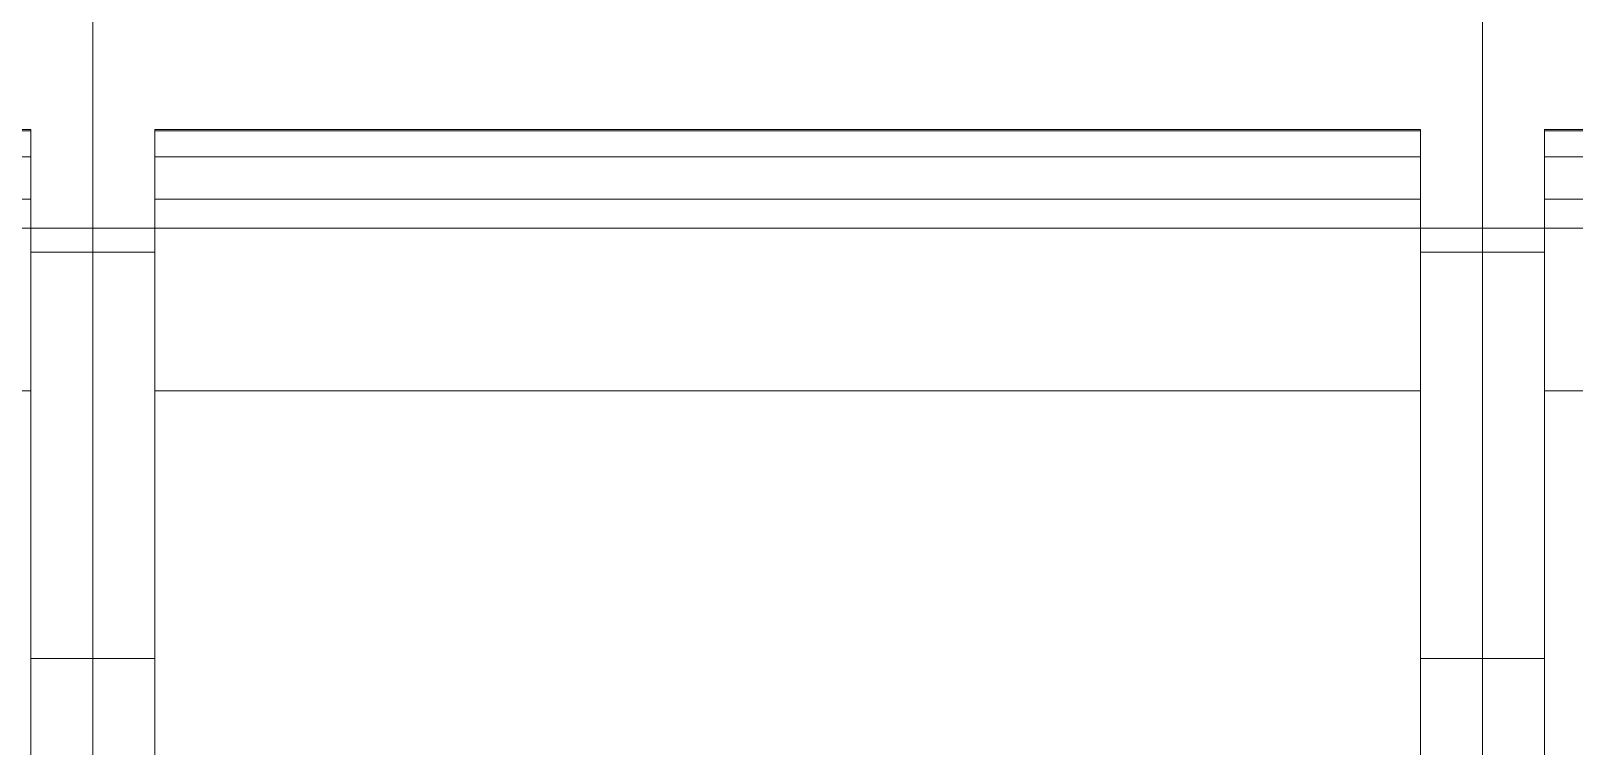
# Model space of a CAD drawing. Header units: millimetres. Extents: x -46169 to 237885, y -84465 to 18123.
# Drawn here: x 231916 to 232527, y -80488 to -80205 of the extents above; entities that cross this region are included whole.
import ezdxf

# ---------------------------------------------------------------- set-up
doc = ezdxf.new("R2010")
doc.units = ezdxf.units.MM
doc.header["$MEASUREMENT"] = 0
doc.linetypes.add('Wipeout_Contour', pattern=[1000, 0, -1000])
for name, color, linetype, lineweight in [('0_Pen_No__85', 8, 'Continuous', 20), ('New_A-35-M_FFE_Fixed_Pen_No__1', 7, 'Continuous', 13), ('New_A-35-M_FFE_Fixed_Pen_No__93', 8, 'Continuous', 13)]:
    doc.layers.add(name, color=color, linetype=linetype, lineweight=lineweight)
doc.layers.add('New_A-25-M_Wall_Ext', color=7, linetype='Continuous')
doc.layers.add('New_A-35-M_FFE_Fixed', color=7, linetype='Continuous')

# ---------------------------------------------------------------- blocks, each defined once
blk = doc.blocks.new('Section Elem_264_4', base_point=(208268.76, -84332.61))
at = {"color": 254, "linetype": 'Wipeout_Contour', "lineweight": 0, "ltscale": 1471080.750781652}
blk.add_wipeout([(233831.37, -78182.61), (228748.41, -78182.61), (228748.41, -79726.43), (233320.44, -79726.43), (233320.44, -80282.61), (233831.37, -80282.61)], dxfattribs=at).dxf.layer = 'New_A-25-M_Wall_Ext'
blk = doc.blocks.new('Section Elem_273_4', base_point=(208268.76, -84332.61))
at = {"color": 254, "linetype": 'Wipeout_Contour', "lineweight": 0, "ltscale": 984774.487933}
blk.add_wipeout([(232490.44, -80189.27), (232490.44, -80204.54), (233040.44, -80204.54), (233040.44, -80189.27)], dxfattribs=at).dxf.layer = 'New_A-35-M_FFE_Fixed'
at = {"color": 254, "linetype": 'Wipeout_Contour', "lineweight": 0, "ltscale": 984835.686209}
blk.add_wipeout([(233015.94, -80243.61), (232514.94, -80243.61), (232514.94, -80244.13), (233015.94, -80244.13)], dxfattribs=at).dxf.layer = 'New_A-35-M_FFE_Fixed'
at = {"color": 254, "linetype": 'Wipeout_Contour', "lineweight": 0, "ltscale": 984850.114223}
blk.add_wipeout([(233015.94, -80254.45), (232514.94, -80254.45), (232514.94, -80255.42), (233015.94, -80255.42)], dxfattribs=at).dxf.layer = 'New_A-35-M_FFE_Fixed'
at = {"color": 254, "linetype": 'Wipeout_Contour', "lineweight": 0, "ltscale": 1477659.826961635}
blk.add_wipeout([(233015.94, -80346.96), (232514.94, -80346.96), (232514.94, -80503.33), (232544.94, -80503.33), (232985.94, -80503.33), (233015.94, -80503.33)], dxfattribs=at).dxf.layer = 'New_A-35-M_FFE_Fixed'
at = {"color": 254, "linetype": 'Wipeout_Contour', "lineweight": 0, "ltscale": 984853.738244}
blk.add_wipeout([(233015.94, -80256.82), (232514.94, -80256.82), (232514.94, -80258.61), (233015.94, -80258.61)], dxfattribs=at).dxf.layer = 'New_A-35-M_FFE_Fixed'
at = {"color": 254, "linetype": 'Wipeout_Contour', "lineweight": 0, "ltscale": 984920.661183}
blk.add_wipeout([(233015.94, -80271.08), (232514.94, -80271.08), (232514.94, -80346.96), (233015.94, -80346.96)], dxfattribs=at).dxf.layer = 'New_A-35-M_FFE_Fixed'
at = {"color": 254, "linetype": 'Wipeout_Contour', "lineweight": 0, "ltscale": 983995.396513}
blk.add_wipeout([(232490.44, -80351.09), (232490.44, -80371.46), (232514.94, -80371.46), (232514.94, -80351.09)], dxfattribs=at).dxf.layer = 'New_A-35-M_FFE_Fixed'
at = {"color": 254, "linetype": 'Wipeout_Contour', "lineweight": 0, "ltscale": 984048.898765}
blk.add_wipeout([(232490.44, -80391.97), (232490.44, -80412.46), (232514.94, -80412.46), (232514.94, -80391.97)], dxfattribs=at).dxf.layer = 'New_A-35-M_FFE_Fixed'
at = {"color": 254, "linetype": 'Wipeout_Contour', "lineweight": 0, "ltscale": 984146.809819}
blk.add_wipeout([(232490.44, -80473.58), (232490.44, -80480.58), (232514.94, -80480.58), (232514.94, -80473.58)], dxfattribs=at).dxf.layer = 'New_A-35-M_FFE_Fixed'
at = {"color": 254, "linetype": 'Wipeout_Contour', "lineweight": 0, "ltscale": 984856.292805}
blk.add_wipeout([(233015.94, -80258.61), (232514.94, -80258.61), (232514.94, -80260.74), (233015.94, -80260.74)], dxfattribs=at).dxf.layer = 'New_A-35-M_FFE_Fixed'
at = {"color": 254, "linetype": 'Wipeout_Contour', "lineweight": 0, "ltscale": 984865.903534}
blk.add_wipeout([(233015.94, -80265.7), (232514.94, -80265.7), (232514.94, -80268.38), (233015.94, -80268.38)], dxfattribs=at).dxf.layer = 'New_A-35-M_FFE_Fixed'
at = {"color": 254, "linetype": 'Wipeout_Contour', "lineweight": 0, "ltscale": 983917.566619}
blk.add_wipeout([(232490.44, -80311.28), (232514.94, -80311.28), (232514.94, -80292.11), (232490.44, -80292.11)], dxfattribs=at).dxf.layer = 'New_A-35-M_FFE_Fixed'
at = {"color": 254, "linetype": 'Wipeout_Contour', "lineweight": 0, "ltscale": 984022.104972}
blk.add_wipeout([(232490.44, -80371.46), (232490.44, -80391.97), (232514.94, -80391.97), (232514.94, -80371.46)], dxfattribs=at).dxf.layer = 'New_A-35-M_FFE_Fixed'
at = {"color": 254, "linetype": 'Wipeout_Contour', "lineweight": 0, "ltscale": 984137.681387}
blk.add_wipeout([(232490.44, -80466.62), (232490.44, -80473.58), (232514.94, -80473.58), (232514.94, -80466.62)], dxfattribs=at).dxf.layer = 'New_A-35-M_FFE_Fixed'
at = {"color": 254, "linetype": 'Wipeout_Contour', "lineweight": 0, "ltscale": 984155.976335}
blk.add_wipeout([(232490.44, -80480.58), (232490.44, -80487.59), (232514.94, -80487.59), (232514.94, -80480.58)], dxfattribs=at).dxf.layer = 'New_A-35-M_FFE_Fixed'
at = {"color": 254, "linetype": 'Wipeout_Contour', "lineweight": 0, "ltscale": 984851.656222}
blk.add_wipeout([(233015.94, -80255.42), (232514.94, -80255.42), (232514.94, -80256.82), (233015.94, -80256.82)], dxfattribs=at).dxf.layer = 'New_A-35-M_FFE_Fixed'
at = {"color": 254, "linetype": 'Wipeout_Contour', "lineweight": 0, "ltscale": 984859.237096}
blk.add_wipeout([(233015.94, -80260.74), (232514.94, -80260.74), (232514.94, -80263.13), (233015.94, -80263.13)], dxfattribs=at).dxf.layer = 'New_A-35-M_FFE_Fixed'
at = {"color": 254, "linetype": 'Wipeout_Contour', "lineweight": 0, "ltscale": 984869.409543}
blk.add_wipeout([(233015.94, -80268.38), (232514.94, -80268.38), (232514.94, -80271.08), (233015.94, -80271.08)], dxfattribs=at).dxf.layer = 'New_A-35-M_FFE_Fixed'
at = {"color": 254, "linetype": 'Wipeout_Contour', "lineweight": 0, "ltscale": 983942.951365}
blk.add_wipeout([(232490.44, -80311.28), (232490.44, -80330.99), (232514.94, -80330.99), (232514.94, -80311.28)], dxfattribs=at).dxf.layer = 'New_A-35-M_FFE_Fixed'
at = {"color": 254, "linetype": 'Wipeout_Contour', "lineweight": 0, "ltscale": 984128.610923}
blk.add_wipeout([(232490.44, -80459.71), (232490.44, -80466.62), (232514.94, -80466.62), (232514.94, -80459.71)], dxfattribs=at).dxf.layer = 'New_A-35-M_FFE_Fixed'
at = {"color": 254, "linetype": 'Wipeout_Contour', "lineweight": 0, "ltscale": 984842.756246}
blk.add_wipeout([(232514.94, -80244.13), (232514.94, -80254.45), (233015.94, -80254.45), (233015.94, -80244.13)], dxfattribs=at).dxf.layer = 'New_A-35-M_FFE_Fixed'
at = {"color": 254, "linetype": 'Wipeout_Contour', "lineweight": 0, "ltscale": 984862.475671}
blk.add_wipeout([(233015.94, -80263.13), (232514.94, -80263.13), (232514.94, -80265.7), (233015.94, -80265.7)], dxfattribs=at).dxf.layer = 'New_A-35-M_FFE_Fixed'
at = {"color": 254, "linetype": 'Wipeout_Contour', "lineweight": 0, "ltscale": 1229974.324870847}
blk.add_wipeout([(232514.94, -80330.99), (232490.44, -80330.99), (232490.44, -80351.09), (232514.94, -80351.09), (232514.94, -80346.96)], dxfattribs=at).dxf.layer = 'New_A-35-M_FFE_Fixed'
at = {"color": 254, "linetype": 'Wipeout_Contour', "lineweight": 0, "ltscale": 984119.618185}
blk.add_wipeout([(232490.44, -80452.87), (232490.44, -80459.71), (232514.94, -80459.71), (232514.94, -80452.87)], dxfattribs=at).dxf.layer = 'New_A-35-M_FFE_Fixed'
at = {"layer": 'New_A-35-M_FFE_Fixed_Pen_No__93', "linetype": 'Continuous'}
blk.add_line((232514.94, -80346.96), (233015.94, -80346.96), dxfattribs=at)
at = {"color": 254, "linetype": 'Wipeout_Contour', "lineweight": 0, "ltscale": 1229832.501261681}
blk.add_wipeout([(232514.94, -80249.35), (232490.44, -80249.35), (232490.44, -80263.87), (232514.94, -80263.87), (232514.94, -80250.9)], dxfattribs=at).dxf.layer = 'New_A-35-M_FFE_Fixed'
at = {"color": 254, "linetype": 'Wipeout_Contour', "lineweight": 0, "ltscale": 984102.022389}
blk.add_wipeout([(232490.44, -80432.81), (232490.44, -80452.87), (232514.94, -80452.87), (232514.94, -80432.81)], dxfattribs=at).dxf.layer = 'New_A-35-M_FFE_Fixed'
at = {"layer": 'New_A-35-M_FFE_Fixed_Pen_No__93', "linetype": 'Continuous'}
for p, q in [((232514.94, -80254.45), (233015.94, -80254.45)), ((232514.94, -80255.42), (232514.94, -80254.45)), ((232514.94, -80256.82), (232514.94, -80255.42)), ((232514.94, -80258.61), (232514.94, -80256.82)), ((232514.94, -80260.74), (232514.94, -80258.61)), ((232490.44, -80452.87), (232514.94, -80452.87))]:
    blk.add_line(p, q, dxfattribs=at)
at = {"color": 254, "linetype": 'Wipeout_Contour', "lineweight": 0, "ltscale": 1969672.725616367}
blk.add_wipeout([(233040.44, -80234.61), (232490.44, -80234.61), (232490.44, -80249.35), (232514.94, -80249.35), (232514.94, -80243.61), (233015.94, -80243.61), (233015.94, -80249.35), (233040.44, -80249.35)], dxfattribs=at).dxf.layer = 'New_A-35-M_FFE_Fixed'
at = {"color": 254, "linetype": 'Wipeout_Contour', "lineweight": 0, "ltscale": 1229856.11956502}
blk.add_wipeout([(232514.94, -80263.87), (232490.44, -80263.87), (232490.44, -80278.13), (232514.94, -80278.13), (232514.94, -80265.7)], dxfattribs=at).dxf.layer = 'New_A-35-M_FFE_Fixed'
at = {"color": 254, "linetype": 'Wipeout_Contour', "lineweight": 0, "ltscale": 984075.597771}
blk.add_wipeout([(232490.44, -80432.81), (232514.94, -80432.81), (232514.94, -80412.46), (232490.44, -80412.46)], dxfattribs=at).dxf.layer = 'New_A-35-M_FFE_Fixed'
at = {"layer": 'New_A-35-M_FFE_Fixed_Pen_No__93', "linetype": 'Continuous'}
for p, q in [((232514.94, -80243.61), (233015.94, -80243.61)), ((232514.94, -80244.13), (232514.94, -80243.61)), ((232514.94, -80244.13), (233015.94, -80244.13)), ((232514.94, -80254.45), (232514.94, -80244.13)), ((232514.94, -80263.13), (232514.94, -80260.74)), ((232514.94, -80265.7), (232514.94, -80263.13)), ((232514.94, -80268.38), (232514.94, -80265.7)), ((232514.94, -80271.08), (232514.94, -80268.38)), ((232514.94, -80271.08), (233015.94, -80271.08)), ((232514.94, -80503.33), (232514.94, -80346.96))]:
    blk.add_line(p, q, dxfattribs=at)
at = {"color": 254, "linetype": 'Wipeout_Contour', "lineweight": 0, "ltscale": 984813.885204}
blk.add_wipeout([(233040.44, -80234.61), (233040.44, -80219.66), (232490.44, -80219.66), (232490.44, -80234.61)], dxfattribs=at).dxf.layer = 'New_A-35-M_FFE_Fixed'
at = {"color": 254, "linetype": 'Wipeout_Contour', "lineweight": 0, "ltscale": 983895.923929}
blk.add_wipeout([(232490.44, -80292.11), (232514.94, -80292.11), (232514.94, -80278.13), (232490.44, -80278.13)], dxfattribs=at).dxf.layer = 'New_A-35-M_FFE_Fixed'
at = {"layer": 'New_A-35-M_FFE_Fixed_Pen_No__93', "linetype": 'Continuous'}
for p, q in [((232514.94, -80346.96), (232514.94, -80271.08)), ((232490.44, -80292.11), (232514.94, -80292.11))]:
    blk.add_line(p, q, dxfattribs=at)
at = {"color": 254, "linetype": 'Wipeout_Contour', "lineweight": 0, "ltscale": 984794.290186}
blk.add_wipeout([(232490.44, -80219.66), (233040.44, -80219.66), (233040.44, -80204.54), (232490.44, -80204.54)], dxfattribs=at).dxf.layer = 'New_A-35-M_FFE_Fixed'
blk = doc.blocks.new('Section Elem_280_4', base_point=(208268.76, -84332.61))
at = {"color": 254, "linetype": 'Wipeout_Contour', "lineweight": 0, "ltscale": 980691.47338}
blk.add_wipeout([(231414.94, -80254.45), (231414.94, -80255.42), (231915.94, -80255.42), (231915.94, -80254.45)], dxfattribs=at).dxf.layer = 'New_A-35-M_FFE_Fixed'
at = {"color": 254, "linetype": 'Wipeout_Contour', "lineweight": 0, "ltscale": 980697.678134}
blk.add_wipeout([(231414.94, -80258.61), (231414.94, -80260.74), (231915.94, -80260.74), (231915.94, -80258.61)], dxfattribs=at).dxf.layer = 'New_A-35-M_FFE_Fixed'
at = {"color": 254, "linetype": 'Wipeout_Contour', "lineweight": 0, "ltscale": 980914.593007}
blk.add_wipeout([(231414.94, -80346.96), (231414.94, -80503.33), (231915.94, -80503.33), (231915.94, -80346.96)], dxfattribs=at).dxf.layer = 'New_A-35-M_FFE_Fixed'
at = {"color": 254, "linetype": 'Wipeout_Contour', "lineweight": 0, "ltscale": 980693.021891}
blk.add_wipeout([(231414.94, -80255.42), (231414.94, -80256.82), (231915.94, -80256.82), (231915.94, -80255.42)], dxfattribs=at).dxf.layer = 'New_A-35-M_FFE_Fixed'
at = {"color": 254, "linetype": 'Wipeout_Contour', "lineweight": 0, "ltscale": 980762.31943}
blk.add_wipeout([(231414.94, -80271.08), (231414.94, -80346.96), (231915.94, -80346.96), (231915.94, -80271.08)], dxfattribs=at).dxf.layer = 'New_A-35-M_FFE_Fixed'
at = {"color": 254, "linetype": 'Wipeout_Contour', "lineweight": 0, "ltscale": 981823.758431}
blk.add_wipeout([(231915.94, -80371.46), (231940.44, -80371.46), (231940.44, -80351.09), (231915.94, -80351.09)], dxfattribs=at).dxf.layer = 'New_A-35-M_FFE_Fixed'
at = {"color": 254, "linetype": 'Wipeout_Contour', "lineweight": 0, "ltscale": 981877.379035}
blk.add_wipeout([(231940.44, -80391.97), (231915.94, -80391.97), (231915.94, -80412.46), (231940.44, -80412.46)], dxfattribs=at).dxf.layer = 'New_A-35-M_FFE_Fixed'
at = {"color": 254, "linetype": 'Wipeout_Contour', "lineweight": 0, "ltscale": 981975.506579}
blk.add_wipeout([(231915.94, -80480.58), (231940.44, -80480.58), (231940.44, -80473.58), (231915.94, -80473.58)], dxfattribs=at).dxf.layer = 'New_A-35-M_FFE_Fixed'
at = {"color": 254, "linetype": 'Wipeout_Contour', "lineweight": 0, "ltscale": 980710.850516}
blk.add_wipeout([(231414.94, -80268.38), (231414.94, -80271.08), (231915.94, -80271.08), (231915.94, -80268.38)], dxfattribs=at).dxf.layer = 'New_A-35-M_FFE_Fixed'
at = {"color": 254, "linetype": 'Wipeout_Contour', "lineweight": 0, "ltscale": 981745.7564}
blk.add_wipeout([(231940.44, -80292.11), (231915.94, -80292.11), (231915.94, -80311.28), (231940.44, -80311.28)], dxfattribs=at).dxf.layer = 'New_A-35-M_FFE_Fixed'
at = {"color": 254, "linetype": 'Wipeout_Contour', "lineweight": 0, "ltscale": 981850.525966}
blk.add_wipeout([(231940.44, -80371.46), (231915.94, -80371.46), (231915.94, -80391.97), (231940.44, -80391.97)], dxfattribs=at).dxf.layer = 'New_A-35-M_FFE_Fixed'
at = {"color": 254, "linetype": 'Wipeout_Contour', "lineweight": 0, "ltscale": 981966.35799}
blk.add_wipeout([(231915.94, -80473.58), (231940.44, -80473.58), (231940.44, -80466.62), (231915.94, -80466.62)], dxfattribs=at).dxf.layer = 'New_A-35-M_FFE_Fixed'
at = {"color": 254, "linetype": 'Wipeout_Contour', "lineweight": 0, "ltscale": 981984.693345}
blk.add_wipeout([(231915.94, -80487.59), (231940.44, -80487.59), (231940.44, -80480.58), (231915.94, -80480.58)], dxfattribs=at).dxf.layer = 'New_A-35-M_FFE_Fixed'
at = {"color": 254, "linetype": 'Wipeout_Contour', "lineweight": 0, "ltscale": 980703.887217}
blk.add_wipeout([(231414.94, -80263.13), (231414.94, -80265.7), (231915.94, -80265.7), (231915.94, -80263.13)], dxfattribs=at).dxf.layer = 'New_A-35-M_FFE_Fixed'
at = {"color": 254, "linetype": 'Wipeout_Contour', "lineweight": 0, "ltscale": 981771.19729}
blk.add_wipeout([(231940.44, -80311.28), (231915.94, -80311.28), (231915.94, -80330.99), (231940.44, -80330.99)], dxfattribs=at).dxf.layer = 'New_A-35-M_FFE_Fixed'
at = {"color": 254, "linetype": 'Wipeout_Contour', "lineweight": 0, "ltscale": 981957.267457}
blk.add_wipeout([(231915.94, -80466.62), (231940.44, -80466.62), (231940.44, -80459.71), (231915.94, -80459.71)], dxfattribs=at).dxf.layer = 'New_A-35-M_FFE_Fixed'
at = {"color": 254, "linetype": 'Wipeout_Contour', "lineweight": 0, "ltscale": 1472507.599401107}
blk.add_wipeout([(231915.94, -80255.42), (231915.94, -80256.82), (231915.94, -80263.87), (231940.44, -80263.87), (231940.44, -80249.35), (231915.94, -80249.35)], dxfattribs=at).dxf.layer = 'New_A-35-M_FFE_Fixed'
at = {"color": 254, "linetype": 'Wipeout_Contour', "lineweight": 0, "ltscale": 1227237.500436261}
blk.add_wipeout([(231915.94, -80351.09), (231940.44, -80351.09), (231940.44, -80330.99), (231915.94, -80330.99), (231915.94, -80346.96)], dxfattribs=at).dxf.layer = 'New_A-35-M_FFE_Fixed'
at = {"color": 254, "linetype": 'Wipeout_Contour', "lineweight": 0, "ltscale": 981948.25482}
blk.add_wipeout([(231940.44, -80452.87), (231915.94, -80452.87), (231915.94, -80459.71), (231940.44, -80459.71)], dxfattribs=at).dxf.layer = 'New_A-35-M_FFE_Fixed'
at = {"layer": 'New_A-35-M_FFE_Fixed_Pen_No__1', "linetype": 'Continuous'}
for p, q in [((231915.94, -80254.45), (231414.94, -80254.45)), ((231915.94, -80255.42), (231915.94, -80254.45)), ((231915.94, -80256.82), (231915.94, -80255.42)), ((231915.94, -80258.61), (231915.94, -80256.82)), ((231915.94, -80260.74), (231915.94, -80258.61)), ((231915.94, -80346.96), (231414.94, -80346.96))]:
    blk.add_line(p, q, dxfattribs=at)
at = {"color": 254, "linetype": 'Wipeout_Contour', "lineweight": 0, "ltscale": 1961355.327316376}
blk.add_wipeout([(231390.44, -80249.35), (231414.94, -80249.35), (231414.94, -80243.61), (231915.94, -80243.61), (231915.94, -80249.35), (231940.44, -80249.35), (231940.44, -80234.61), (231390.44, -80234.61)], dxfattribs=at).dxf.layer = 'New_A-35-M_FFE_Fixed'
at = {"color": 254, "linetype": 'Wipeout_Contour', "lineweight": 0, "ltscale": 1472535.291628848}
blk.add_wipeout([(231915.94, -80268.38), (231915.94, -80271.08), (231915.94, -80278.13), (231940.44, -80278.13), (231940.44, -80263.87), (231915.94, -80263.87)], dxfattribs=at).dxf.layer = 'New_A-35-M_FFE_Fixed'
at = {"color": 254, "linetype": 'Wipeout_Contour', "lineweight": 0, "ltscale": 981930.62009}
blk.add_wipeout([(231940.44, -80432.81), (231915.94, -80432.81), (231915.94, -80452.87), (231940.44, -80452.87)], dxfattribs=at).dxf.layer = 'New_A-35-M_FFE_Fixed'
at = {"layer": 'New_A-35-M_FFE_Fixed_Pen_No__1', "linetype": 'Continuous'}
for p, q in [((231915.94, -80243.61), (231414.94, -80243.61)), ((231915.94, -80244.13), (231414.94, -80244.13)), ((231915.94, -80244.13), (231915.94, -80243.61)), ((231915.94, -80254.45), (231915.94, -80244.13)), ((231915.94, -80263.13), (231915.94, -80260.74)), ((231915.94, -80265.7), (231915.94, -80263.13)), ((231915.94, -80268.38), (231915.94, -80265.7)), ((231915.94, -80271.08), (231915.94, -80268.38)), ((231915.94, -80271.08), (231414.94, -80271.08)), ((231940.44, -80452.87), (231915.94, -80452.87))]:
    blk.add_line(p, q, dxfattribs=at)
at = {"color": 254, "linetype": 'Wipeout_Contour', "lineweight": 0, "ltscale": 980655.090816}
blk.add_wipeout([(231390.44, -80234.61), (231940.44, -80234.61), (231940.44, -80219.66), (231390.44, -80219.66)], dxfattribs=at).dxf.layer = 'New_A-35-M_FFE_Fixed'
at = {"color": 254, "linetype": 'Wipeout_Contour', "lineweight": 0, "ltscale": 981724.065801}
blk.add_wipeout([(231915.94, -80292.11), (231940.44, -80292.11), (231940.44, -80278.13), (231915.94, -80278.13)], dxfattribs=at).dxf.layer = 'New_A-35-M_FFE_Fixed'
at = {"color": 254, "linetype": 'Wipeout_Contour', "lineweight": 0, "ltscale": 981904.137085}
blk.add_wipeout([(231915.94, -80432.81), (231940.44, -80432.81), (231940.44, -80412.46), (231915.94, -80412.46)], dxfattribs=at).dxf.layer = 'New_A-35-M_FFE_Fixed'
at = {"layer": 'New_A-35-M_FFE_Fixed_Pen_No__1', "linetype": 'Continuous'}
for p, q in [((231915.94, -80346.96), (231915.94, -80271.08)), ((231940.44, -80292.11), (231915.94, -80292.11)), ((231915.94, -80503.33), (231915.94, -80346.96))]:
    blk.add_line(p, q, dxfattribs=at)
at = {"color": 254, "linetype": 'Wipeout_Contour', "lineweight": 0, "ltscale": 980635.412698}
blk.add_wipeout([(231390.44, -80219.66), (231940.44, -80219.66), (231940.44, -80204.54), (231390.44, -80204.54)], dxfattribs=at).dxf.layer = 'New_A-35-M_FFE_Fixed'
blk = doc.blocks.new('Section Elem_281_4', base_point=(208268.76, -84332.61))
at = {"color": 254, "linetype": 'Wipeout_Contour', "lineweight": 0, "ltscale": 982694.744977}
blk.add_wipeout([(232490.44, -80189.27), (231940.44, -80189.27), (231940.44, -80204.54), (232490.44, -80204.54)], dxfattribs=at).dxf.layer = 'New_A-35-M_FFE_Fixed'
at = {"color": 254, "linetype": 'Wipeout_Contour', "lineweight": 0, "ltscale": 982756.072716}
blk.add_wipeout([(231964.94, -80243.61), (231964.94, -80244.13), (232465.94, -80244.13), (232465.94, -80243.61)], dxfattribs=at).dxf.layer = 'New_A-35-M_FFE_Fixed'
at = {"color": 254, "linetype": 'Wipeout_Contour', "lineweight": 0, "ltscale": 982770.53126}
blk.add_wipeout([(231964.94, -80254.45), (231964.94, -80255.42), (232465.94, -80255.42), (232465.94, -80254.45)], dxfattribs=at).dxf.layer = 'New_A-35-M_FFE_Fixed'
at = {"color": 254, "linetype": 'Wipeout_Contour', "lineweight": 0, "ltscale": 1474541.266196563}
blk.add_wipeout([(231964.94, -80346.96), (231964.94, -80503.33), (231994.94, -80503.33), (232435.94, -80503.33), (232465.94, -80503.33), (232465.94, -80346.96)], dxfattribs=at).dxf.layer = 'New_A-35-M_FFE_Fixed'
at = {"color": 254, "linetype": 'Wipeout_Contour', "lineweight": 0, "ltscale": 982774.16295}
blk.add_wipeout([(231964.94, -80256.82), (231964.94, -80258.61), (232465.94, -80258.61), (232465.94, -80256.82)], dxfattribs=at).dxf.layer = 'New_A-35-M_FFE_Fixed'
at = {"color": 254, "linetype": 'Wipeout_Contour', "lineweight": 0, "ltscale": 982841.227485}
blk.add_wipeout([(231964.94, -80271.08), (231964.94, -80346.96), (232465.94, -80346.96), (232465.94, -80271.08)], dxfattribs=at).dxf.layer = 'New_A-35-M_FFE_Fixed'
at = {"color": 254, "linetype": 'Wipeout_Contour', "lineweight": 0, "ltscale": 981916.35791}
blk.add_wipeout([(231940.44, -80351.09), (231940.44, -80371.46), (231964.94, -80371.46), (231964.94, -80351.09)], dxfattribs=at).dxf.layer = 'New_A-35-M_FFE_Fixed'
at = {"color": 254, "linetype": 'Wipeout_Contour', "lineweight": 0, "ltscale": 983902.774004}
blk.add_wipeout([(232490.44, -80351.09), (232465.94, -80351.09), (232465.94, -80371.46), (232490.44, -80371.46)], dxfattribs=at).dxf.layer = 'New_A-35-M_FFE_Fixed'
at = {"color": 254, "linetype": 'Wipeout_Contour', "lineweight": 0, "ltscale": 981969.973439}
blk.add_wipeout([(231940.44, -80412.46), (231964.94, -80412.46), (231964.94, -80391.97), (231940.44, -80391.97)], dxfattribs=at).dxf.layer = 'New_A-35-M_FFE_Fixed'
at = {"color": 254, "linetype": 'Wipeout_Contour', "lineweight": 0, "ltscale": 983956.281293}
blk.add_wipeout([(232490.44, -80391.97), (232465.94, -80391.97), (232465.94, -80412.46), (232490.44, -80412.46)], dxfattribs=at).dxf.layer = 'New_A-35-M_FFE_Fixed'
at = {"color": 254, "linetype": 'Wipeout_Contour', "lineweight": 0, "ltscale": 982068.091759}
blk.add_wipeout([(231940.44, -80473.58), (231940.44, -80480.58), (231964.94, -80480.58), (231964.94, -80473.58)], dxfattribs=at).dxf.layer = 'New_A-35-M_FFE_Fixed'
at = {"color": 254, "linetype": 'Wipeout_Contour', "lineweight": 0, "ltscale": 984054.201561}
blk.add_wipeout([(232490.44, -80473.58), (232465.94, -80473.58), (232465.94, -80480.58), (232490.44, -80480.58)], dxfattribs=at).dxf.layer = 'New_A-35-M_FFE_Fixed'
at = {"color": 254, "linetype": 'Wipeout_Contour', "lineweight": 0, "ltscale": 982776.722916}
blk.add_wipeout([(231964.94, -80258.61), (231964.94, -80260.74), (232465.94, -80260.74), (232465.94, -80258.61)], dxfattribs=at).dxf.layer = 'New_A-35-M_FFE_Fixed'
at = {"color": 254, "linetype": 'Wipeout_Contour', "lineweight": 0, "ltscale": 982786.353981}
blk.add_wipeout([(231964.94, -80265.7), (231964.94, -80268.38), (232465.94, -80268.38), (232465.94, -80265.7)], dxfattribs=at).dxf.layer = 'New_A-35-M_FFE_Fixed'
at = {"color": 254, "linetype": 'Wipeout_Contour', "lineweight": 0, "ltscale": 981838.363212}
blk.add_wipeout([(231940.44, -80311.28), (231964.94, -80311.28), (231964.94, -80292.11), (231940.44, -80292.11)], dxfattribs=at).dxf.layer = 'New_A-35-M_FFE_Fixed'
at = {"color": 254, "linetype": 'Wipeout_Contour', "lineweight": 0, "ltscale": 983824.936783}
blk.add_wipeout([(232465.94, -80292.11), (232465.94, -80311.28), (232490.44, -80311.28), (232490.44, -80292.11)], dxfattribs=at).dxf.layer = 'New_A-35-M_FFE_Fixed'
at = {"color": 254, "linetype": 'Wipeout_Contour', "lineweight": 0, "ltscale": 981943.122918}
blk.add_wipeout([(231940.44, -80391.97), (231964.94, -80391.97), (231964.94, -80371.46), (231940.44, -80371.46)], dxfattribs=at).dxf.layer = 'New_A-35-M_FFE_Fixed'
at = {"color": 254, "linetype": 'Wipeout_Contour', "lineweight": 0, "ltscale": 983929.484977}
blk.add_wipeout([(232490.44, -80371.46), (232465.94, -80371.46), (232465.94, -80391.97), (232490.44, -80391.97)], dxfattribs=at).dxf.layer = 'New_A-35-M_FFE_Fixed'
at = {"color": 254, "linetype": 'Wipeout_Contour', "lineweight": 0, "ltscale": 982058.944004}
blk.add_wipeout([(231940.44, -80466.62), (231940.44, -80473.58), (231964.94, -80473.58), (231964.94, -80466.62)], dxfattribs=at).dxf.layer = 'New_A-35-M_FFE_Fixed'
at = {"color": 254, "linetype": 'Wipeout_Contour', "lineweight": 0, "ltscale": 984045.07227}
blk.add_wipeout([(232490.44, -80466.62), (232465.94, -80466.62), (232465.94, -80473.58), (232490.44, -80473.58)], dxfattribs=at).dxf.layer = 'New_A-35-M_FFE_Fixed'
at = {"color": 254, "linetype": 'Wipeout_Contour', "lineweight": 0, "ltscale": 982077.277677}
blk.add_wipeout([(231940.44, -80480.58), (231940.44, -80487.59), (231964.94, -80487.59), (231964.94, -80480.58)], dxfattribs=at).dxf.layer = 'New_A-35-M_FFE_Fixed'
at = {"color": 254, "linetype": 'Wipeout_Contour', "lineweight": 0, "ltscale": 984063.36894}
blk.add_wipeout([(232490.44, -80480.58), (232465.94, -80480.58), (232465.94, -80487.59), (232490.44, -80487.59)], dxfattribs=at).dxf.layer = 'New_A-35-M_FFE_Fixed'
at = {"layer": 'New_A-35-M_FFE_Fixed_Pen_No__1', "linetype": 'Continuous'}
for p, q in [((231940.44, -80391.97), (231940.44, -80371.46)), ((232490.44, -80391.97), (232490.44, -80371.46)), ((231940.44, -80480.58), (231940.44, -80473.58)), ((232490.44, -80480.58), (232490.44, -80473.58)), ((231940.44, -80487.59), (231940.44, -80480.58)), ((232490.44, -80487.59), (232490.44, -80480.58)), ((231940.44, -80494.61), (231940.44, -80487.59)), ((232490.44, -80494.61), (232490.44, -80487.59))]:
    blk.add_line(p, q, dxfattribs=at)
at = {"color": 254, "linetype": 'Wipeout_Contour', "lineweight": 0, "ltscale": 982772.076522}
blk.add_wipeout([(231964.94, -80255.42), (231964.94, -80256.82), (232465.94, -80256.82), (232465.94, -80255.42)], dxfattribs=at).dxf.layer = 'New_A-35-M_FFE_Fixed'
at = {"color": 254, "linetype": 'Wipeout_Contour', "lineweight": 0, "ltscale": 982779.673438}
blk.add_wipeout([(231964.94, -80260.74), (231964.94, -80263.13), (232465.94, -80263.13), (232465.94, -80260.74)], dxfattribs=at).dxf.layer = 'New_A-35-M_FFE_Fixed'
at = {"color": 254, "linetype": 'Wipeout_Contour', "lineweight": 0, "ltscale": 982789.867409}
blk.add_wipeout([(231964.94, -80268.38), (231964.94, -80271.08), (232465.94, -80271.08), (232465.94, -80268.38)], dxfattribs=at).dxf.layer = 'New_A-35-M_FFE_Fixed'
at = {"color": 254, "linetype": 'Wipeout_Contour', "lineweight": 0, "ltscale": 981863.801713}
blk.add_wipeout([(231964.94, -80311.28), (231940.44, -80311.28), (231940.44, -80330.99), (231964.94, -80330.99)], dxfattribs=at).dxf.layer = 'New_A-35-M_FFE_Fixed'
at = {"color": 254, "linetype": 'Wipeout_Contour', "lineweight": 0, "ltscale": 983850.32392}
blk.add_wipeout([(232465.94, -80330.99), (232490.44, -80330.99), (232490.44, -80311.28), (232465.94, -80311.28)], dxfattribs=at).dxf.layer = 'New_A-35-M_FFE_Fixed'
at = {"color": 254, "linetype": 'Wipeout_Contour', "lineweight": 0, "ltscale": 982049.854342}
blk.add_wipeout([(231940.44, -80459.71), (231940.44, -80466.62), (231964.94, -80466.62), (231964.94, -80459.71)], dxfattribs=at).dxf.layer = 'New_A-35-M_FFE_Fixed'
at = {"color": 254, "linetype": 'Wipeout_Contour', "lineweight": 0, "ltscale": 984036.000954}
blk.add_wipeout([(232490.44, -80459.71), (232465.94, -80459.71), (232465.94, -80466.62), (232490.44, -80466.62)], dxfattribs=at).dxf.layer = 'New_A-35-M_FFE_Fixed'
at = {"layer": 'New_A-35-M_FFE_Fixed_Pen_No__1', "linetype": 'Continuous'}
for p, q in [((231940.44, -80473.58), (231940.44, -80466.62)), ((232490.44, -80473.58), (232490.44, -80466.62))]:
    blk.add_line(p, q, dxfattribs=at)
at = {"color": 254, "linetype": 'Wipeout_Contour', "lineweight": 0, "ltscale": 982763.157713}
blk.add_wipeout([(232465.94, -80244.13), (231964.94, -80244.13), (231964.94, -80254.45), (232465.94, -80254.45)], dxfattribs=at).dxf.layer = 'New_A-35-M_FFE_Fixed'
at = {"color": 254, "linetype": 'Wipeout_Contour', "lineweight": 0, "ltscale": 982782.918865}
blk.add_wipeout([(231964.94, -80263.13), (231964.94, -80265.7), (232465.94, -80265.7), (232465.94, -80263.13)], dxfattribs=at).dxf.layer = 'New_A-35-M_FFE_Fixed'
at = {"color": 254, "linetype": 'Wipeout_Contour', "lineweight": 0, "ltscale": 1227375.458111718}
blk.add_wipeout([(231940.44, -80330.99), (231940.44, -80351.09), (231964.94, -80351.09), (231964.94, -80346.96), (231964.94, -80330.99)], dxfattribs=at).dxf.layer = 'New_A-35-M_FFE_Fixed'
at = {"color": 254, "linetype": 'Wipeout_Contour', "lineweight": 0, "ltscale": 1229836.332799727}
blk.add_wipeout([(232465.94, -80330.99), (232465.94, -80346.96), (232465.94, -80351.09), (232490.44, -80351.09), (232490.44, -80330.99)], dxfattribs=at).dxf.layer = 'New_A-35-M_FFE_Fixed'
at = {"color": 254, "linetype": 'Wipeout_Contour', "lineweight": 0, "ltscale": 982040.842567}
blk.add_wipeout([(231940.44, -80459.71), (231964.94, -80459.71), (231964.94, -80452.87), (231940.44, -80452.87)], dxfattribs=at).dxf.layer = 'New_A-35-M_FFE_Fixed'
at = {"color": 254, "linetype": 'Wipeout_Contour', "lineweight": 0, "ltscale": 984027.007369}
blk.add_wipeout([(232490.44, -80452.87), (232465.94, -80452.87), (232465.94, -80459.71), (232490.44, -80459.71)], dxfattribs=at).dxf.layer = 'New_A-35-M_FFE_Fixed'
at = {"layer": 'New_A-35-M_FFE_Fixed_Pen_No__1', "linetype": 'Continuous'}
for p, q in [((231940.44, -80330.99), (231940.44, -80311.28)), ((232490.44, -80330.99), (232490.44, -80311.28)), ((231940.44, -80351.09), (231940.44, -80330.99)), ((232490.44, -80351.09), (232490.44, -80330.99)), ((232465.94, -80346.96), (231964.94, -80346.96)), ((231940.44, -80371.46), (231940.44, -80351.09)), ((232490.44, -80371.46), (232490.44, -80351.09)), ((231940.44, -80466.62), (231940.44, -80459.71)), ((232490.44, -80466.62), (232490.44, -80459.71))]:
    blk.add_line(p, q, dxfattribs=at)
at = {"color": 254, "linetype": 'Wipeout_Contour', "lineweight": 0, "ltscale": 1227233.334168406}
blk.add_wipeout([(231964.94, -80249.35), (231940.44, -80249.35), (231940.44, -80263.87), (231964.94, -80263.87), (231964.94, -80250.9)], dxfattribs=at).dxf.layer = 'New_A-35-M_FFE_Fixed'
at = {"color": 254, "linetype": 'Wipeout_Contour', "lineweight": 0, "ltscale": 1229694.492977058}
blk.add_wipeout([(232465.94, -80250.9), (232465.94, -80263.87), (232490.44, -80263.87), (232490.44, -80249.35), (232465.94, -80249.35)], dxfattribs=at).dxf.layer = 'New_A-35-M_FFE_Fixed'
at = {"color": 254, "linetype": 'Wipeout_Contour', "lineweight": 0, "ltscale": 982023.209524}
blk.add_wipeout([(231940.44, -80452.87), (231964.94, -80452.87), (231964.94, -80432.81), (231940.44, -80432.81)], dxfattribs=at).dxf.layer = 'New_A-35-M_FFE_Fixed'
at = {"color": 254, "linetype": 'Wipeout_Contour', "lineweight": 0, "ltscale": 984009.409917}
blk.add_wipeout([(232490.44, -80432.81), (232465.94, -80432.81), (232465.94, -80452.87), (232490.44, -80452.87)], dxfattribs=at).dxf.layer = 'New_A-35-M_FFE_Fixed'
at = {"layer": 'New_A-35-M_FFE_Fixed_Pen_No__1', "linetype": 'Continuous'}
for p, q in [((231964.94, -80255.42), (231964.94, -80254.45)), ((232465.94, -80254.45), (231964.94, -80254.45)), ((231964.94, -80256.82), (231964.94, -80255.42)), ((231964.94, -80258.61), (231964.94, -80256.82)), ((232465.94, -80255.42), (232465.94, -80254.45)), ((232465.94, -80256.82), (232465.94, -80255.42)), ((232465.94, -80258.61), (232465.94, -80256.82)), ((231964.94, -80260.74), (231964.94, -80258.61)), ((232465.94, -80260.74), (232465.94, -80258.61)), ((231964.94, -80452.87), (231940.44, -80452.87)), ((231940.44, -80459.71), (231940.44, -80452.87)), ((232490.44, -80452.87), (232465.94, -80452.87)), ((232490.44, -80459.71), (232490.44, -80452.87))]:
    blk.add_line(p, q, dxfattribs=at)
at = {"color": 254, "linetype": 'Wipeout_Contour', "lineweight": 0, "ltscale": 1965513.501539001}
blk.add_wipeout([(231940.44, -80249.35), (231964.94, -80249.35), (231964.94, -80243.61), (232465.94, -80243.61), (232465.94, -80249.35), (232490.44, -80249.35), (232490.44, -80234.61), (231940.44, -80234.61)], dxfattribs=at).dxf.layer = 'New_A-35-M_FFE_Fixed'
at = {"color": 254, "linetype": 'Wipeout_Contour', "lineweight": 0, "ltscale": 1227257.002492211}
blk.add_wipeout([(231964.94, -80263.87), (231940.44, -80263.87), (231940.44, -80278.13), (231964.94, -80278.13), (231964.94, -80265.7)], dxfattribs=at).dxf.layer = 'New_A-35-M_FFE_Fixed'
at = {"color": 254, "linetype": 'Wipeout_Contour', "lineweight": 0, "ltscale": 1229718.113949822}
blk.add_wipeout([(232490.44, -80263.87), (232465.94, -80263.87), (232465.94, -80265.7), (232465.94, -80278.13), (232490.44, -80278.13)], dxfattribs=at).dxf.layer = 'New_A-35-M_FFE_Fixed'
at = {"color": 254, "linetype": 'Wipeout_Contour', "lineweight": 0, "ltscale": 981996.728967}
blk.add_wipeout([(231940.44, -80412.46), (231940.44, -80432.81), (231964.94, -80432.81), (231964.94, -80412.46)], dxfattribs=at).dxf.layer = 'New_A-35-M_FFE_Fixed'
at = {"color": 254, "linetype": 'Wipeout_Contour', "lineweight": 0, "ltscale": 983982.982812}
blk.add_wipeout([(232490.44, -80412.46), (232465.94, -80412.46), (232465.94, -80432.81), (232490.44, -80432.81)], dxfattribs=at).dxf.layer = 'New_A-35-M_FFE_Fixed'
at = {"layer": 'New_A-35-M_FFE_Fixed_Pen_No__1', "linetype": 'Continuous'}
for p, q in [((231964.94, -80244.13), (231964.94, -80243.61)), ((232465.94, -80243.61), (231964.94, -80243.61)), ((232465.94, -80244.13), (231964.94, -80244.13)), ((231964.94, -80254.45), (231964.94, -80244.13)), ((232465.94, -80244.13), (232465.94, -80243.61)), ((232465.94, -80254.45), (232465.94, -80244.13)), ((231940.44, -80263.87), (231940.44, -80249.35)), ((232490.44, -80263.87), (232490.44, -80249.35)), ((231964.94, -80263.13), (231964.94, -80260.74)), ((232465.94, -80263.13), (232465.94, -80260.74)), ((231964.94, -80265.7), (231964.94, -80263.13)), ((231964.94, -80268.38), (231964.94, -80265.7)), ((231964.94, -80271.08), (231964.94, -80268.38)), ((232465.94, -80265.7), (232465.94, -80263.13)), ((232465.94, -80268.38), (232465.94, -80265.7)), ((232465.94, -80271.08), (232465.94, -80268.38)), ((232465.94, -80271.08), (231964.94, -80271.08)), ((231964.94, -80503.33), (231964.94, -80346.96)), ((232465.94, -80503.33), (232465.94, -80346.96)), ((231940.44, -80412.46), (231940.44, -80391.97)), ((232490.44, -80412.46), (232490.44, -80391.97)), ((231940.44, -80432.81), (231940.44, -80412.46)), ((232490.44, -80432.81), (232490.44, -80412.46)), ((231940.44, -80452.87), (231940.44, -80432.81)), ((232490.44, -80452.87), (232490.44, -80432.81))]:
    blk.add_line(p, q, dxfattribs=at)
at = {"color": 254, "linetype": 'Wipeout_Contour', "lineweight": 0, "ltscale": 982734.225623}
blk.add_wipeout([(231940.44, -80234.61), (232490.44, -80234.61), (232490.44, -80219.66), (231940.44, -80219.66)], dxfattribs=at).dxf.layer = 'New_A-35-M_FFE_Fixed'
at = {"color": 254, "linetype": 'Wipeout_Contour', "lineweight": 0, "ltscale": 981816.674689}
blk.add_wipeout([(231940.44, -80292.11), (231964.94, -80292.11), (231964.94, -80278.13), (231940.44, -80278.13)], dxfattribs=at).dxf.layer = 'New_A-35-M_FFE_Fixed'
at = {"color": 254, "linetype": 'Wipeout_Contour', "lineweight": 0, "ltscale": 983803.292056}
blk.add_wipeout([(232490.44, -80278.13), (232465.94, -80278.13), (232465.94, -80292.11), (232490.44, -80292.11)], dxfattribs=at).dxf.layer = 'New_A-35-M_FFE_Fixed'
at = {"layer": 'New_A-35-M_FFE_Fixed_Pen_No__1', "linetype": 'Continuous'}
for p, q in [((231940.44, -80249.35), (231940.44, -80234.61)), ((232490.44, -80249.35), (232490.44, -80234.61)), ((231940.44, -80278.13), (231940.44, -80263.87)), ((232490.44, -80278.13), (232490.44, -80263.87)), ((231964.94, -80346.96), (231964.94, -80271.08)), ((232465.94, -80346.96), (232465.94, -80271.08)), ((231940.44, -80292.11), (231940.44, -80278.13)), ((232490.44, -80292.11), (232490.44, -80278.13)), ((231964.94, -80292.11), (231940.44, -80292.11)), ((231940.44, -80311.28), (231940.44, -80292.11)), ((232490.44, -80292.11), (232465.94, -80292.11)), ((232490.44, -80311.28), (232490.44, -80292.11))]:
    blk.add_line(p, q, dxfattribs=at)
at = {"color": 254, "linetype": 'Wipeout_Contour', "lineweight": 0, "ltscale": 982714.589137}
blk.add_wipeout([(232490.44, -80219.66), (232490.44, -80204.54), (231940.44, -80204.54), (231940.44, -80219.66)], dxfattribs=at).dxf.layer = 'New_A-35-M_FFE_Fixed'
at = {"layer": 'New_A-35-M_FFE_Fixed_Pen_No__1', "linetype": 'Continuous'}
for p, q in [((231940.44, -80204.54), (231940.44, -80189.27)), ((232490.44, -80204.54), (232490.44, -80189.27)), ((231940.44, -80219.66), (231940.44, -80204.54)), ((232490.44, -80219.66), (232490.44, -80204.54)), ((231940.44, -80234.61), (231940.44, -80219.66)), ((232490.44, -80234.61), (232490.44, -80219.66))]:
    blk.add_line(p, q, dxfattribs=at)
blk = doc.blocks.new('I-07 Lecture Theatre Elevation_STORY_MARKER', base_point=(208268.76, -84332.61))
at = {"layer": '0_Pen_No__85', "linetype": 'Continuous'}
blk.add_line((221407.18, -80282.61), (234222.59, -80282.61), dxfattribs=at)

msp = doc.modelspace()

# ---------------------------------------------------------------- block references
at = {"layer": 'New_A-25-M_Wall_Ext'}
msp.add_blockref('Section Elem_264_4', (208268.76, -84332.61), dxfattribs=at)

# ---------------------------------------------------------------- next in the draw order: block references
at = {"layer": 'New_A-35-M_FFE_Fixed'}
for name in ['Section Elem_280_4', 'Section Elem_273_4']:
    msp.add_blockref(name, (208268.76, -84332.61), dxfattribs=at)

# ---------------------------------------------------------------- next in the draw order: block references
msp.add_blockref('Section Elem_281_4', (208268.76, -84332.61), dxfattribs=at)

# ---------------------------------------------------------------- next in the draw order: block references
at = {"linetype": 'Continuous', "lineweight": 0}
msp.add_blockref('I-07 Lecture Theatre Elevation_STORY_MARKER', (208268.76, -84332.61), dxfattribs=at)

doc.saveas('drawing.dxf')
